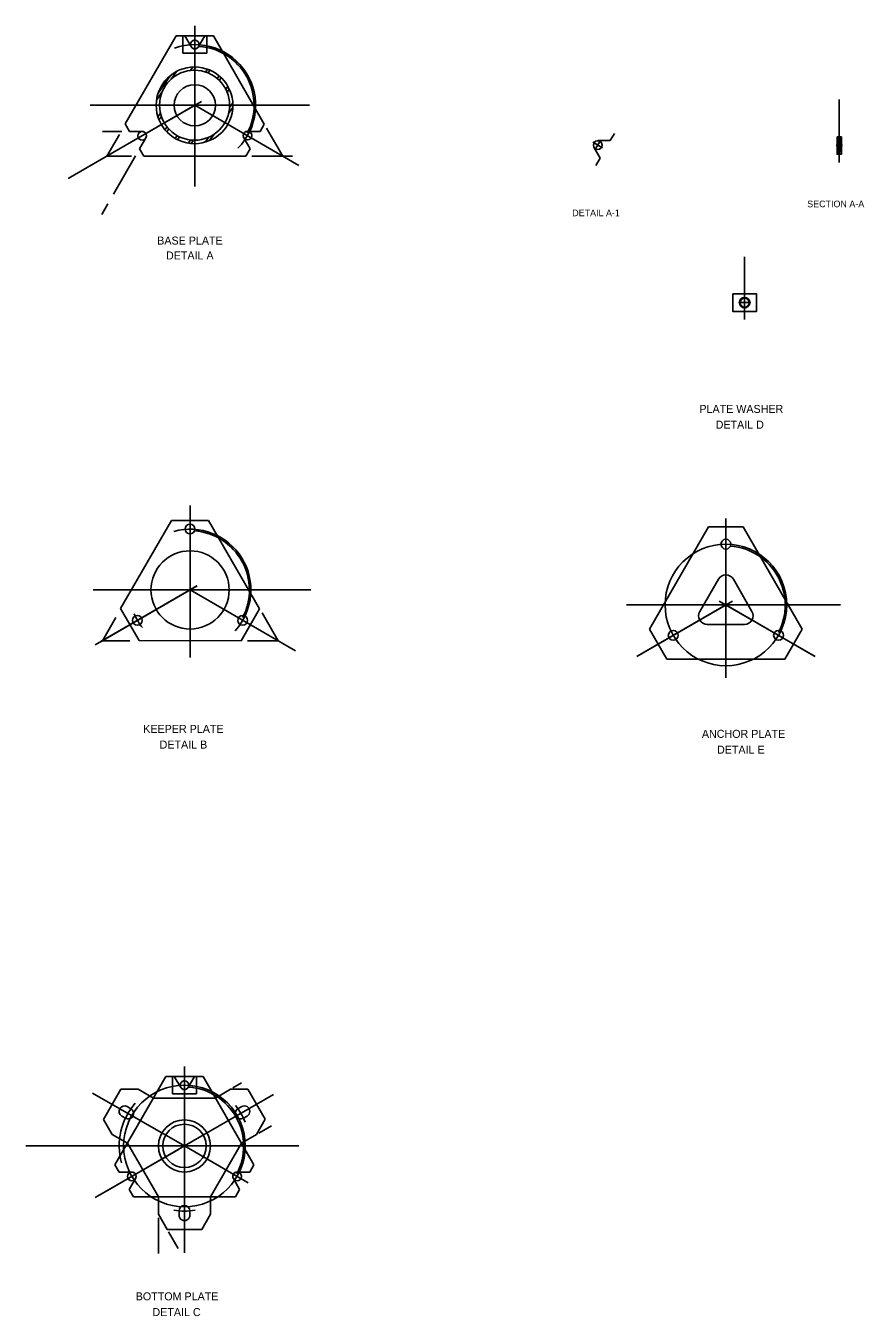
# Model space of a CAD drawing. Extents: x -794.7 to -765.6, y 476.9 to 490.1.
# Drawn here: x -794.67 to -786.63, y 477.68 to 490.06 of the extents above; entities that cross this region are included whole.
import ezdxf

# ---------------------------------------------------------------- set-up
doc = ezdxf.new("R2010")
doc.units = 0
for name, color, linetype in [('es_DETAIL', 7, 'Continuous'), ('es_DETAIL-anno', 7, 'Continuous'), ('es_NO-PLOT', 7, 'Continuous')]:
    doc.layers.add(name, color=color, linetype=linetype)

msp = doc.modelspace()

# ---------------------------------------------------------------- linework, layer by layer
at = {"layer": 'es_DETAIL'}
for p, q in [((-793.718, 489.122), (-793.229, 489.968)), ((-793.229, 489.968), (-792.874, 489.968)), ((-792.937, 489.968), (-793.166, 489.968)), ((-793.166, 489.968), (-793.166, 489.801)), ((-792.937, 489.968), (-792.937, 489.801)), ((-792.874, 489.968), (-792.386, 489.121)), ((-792.937, 489.801), (-793.166, 489.801)), ((-793.402, 489.419), (-793.285, 489.587)), ((-793.278, 489.552), (-793.227, 489.625)), ((-793.095, 489.635), (-793.072, 489.668)), ((-793.062, 489.638), (-793.041, 489.668)), ((-792.949, 489.621), (-792.931, 489.646)), ((-792.924, 489.612), (-792.906, 489.637)), ((-792.837, 489.558), (-792.819, 489.583)), ((-792.818, 489.54), (-792.8, 489.566)), ((-792.754, 489.453), (-792.734, 489.481)), ((-793.907, 488.807), (-792.987, 489.339)), ((-793.419, 489.351), (-793.367, 489.426)), ((-792.741, 489.426), (-792.721, 489.455)), ((-786.873, 488.752), (-786.873, 489.356)), ((-793.542, 489.301), (-791.953, 489.301)), ((-793.405, 489.192), (-793.381, 489.227)), ((-792.728, 489.222), (-792.687, 489.281)), ((-792.719, 489.28), (-792.687, 489.325)), ((-793.677, 489.051), (-793.718, 489.122)), ((-793.395, 489.162), (-793.372, 489.194)), ((-793.338, 489.065), (-793.318, 489.094)), ((-792.386, 489.121), (-792.426, 489.051)), ((-793.895, 488.814), (-793.775, 489.022)), ((-793.32, 489.046), (-793.301, 489.074)), ((-793.24, 488.982), (-793.22, 489.01)), ((-793.217, 488.97), (-793.197, 488.998)), ((-793.115, 488.938), (-793.093, 488.968)), ((-793.086, 488.934), (-793.063, 488.966)), ((-792.951, 488.948), (-792.918, 488.995)), ((-792.91, 488.962), (-792.867, 489.023)), ((-792.208, 488.814), (-792.363, 489.082)), ((-789.163, 488.965), (-789.215, 488.875)), ((-789.189, 488.962), (-789.069, 488.962)), ((-789.028, 489.032), (-789.069, 488.962)), ((-786.873, 488.998), (-786.894, 488.977)), ((-786.876, 488.998), (-786.894, 488.981)), ((-786.888, 488.959), (-786.893, 488.964)), ((-786.854, 488.998), (-786.891, 488.961)), ((-786.852, 488.996), (-786.889, 488.959)), ((-786.873, 488.821), (-786.873, 489.008)), ((-786.852, 488.978), (-786.871, 488.959)), ((-786.852, 488.974), (-786.867, 488.959)), ((-786.857, 488.959), (-786.852, 488.964)), ((-793.54, 488.814), (-793.581, 488.884)), ((-792.522, 488.885), (-792.563, 488.814)), ((-789.144, 488.893), (-789.234, 488.946)), ((-789.225, 488.899), (-789.165, 488.795)), ((-786.904, 488.915), (-786.841, 488.915)), ((-786.888, 488.87), (-786.894, 488.865)), ((-786.857, 488.87), (-786.894, 488.834)), ((-786.873, 488.87), (-786.894, 488.849)), ((-786.876, 488.87), (-786.894, 488.853)), ((-786.855, 488.868), (-786.892, 488.831)), ((-786.857, 488.959), (-786.888, 488.959)), ((-786.857, 488.87), (-786.888, 488.87)), ((-786.852, 488.85), (-786.871, 488.831)), ((-786.852, 488.846), (-786.867, 488.831)), ((-786.857, 488.87), (-786.852, 488.865)), ((-793.657, 488.814), (-793.895, 488.814)), ((-792.563, 488.814), (-793.54, 488.814)), ((-792.505, 488.814), (-792.114, 488.814)), ((-789.165, 488.795), (-789.206, 488.724)), ((-787.78, 487.245), (-787.78, 487.849)), ((-787.72, 487.408), (-787.839, 487.408)), ((-787.78, 487.348), (-787.78, 487.468)), ((-793.763, 484.473), (-793.274, 485.319)), ((-793.274, 485.319), (-792.919, 485.319)), ((-792.919, 485.319), (-792.431, 484.472)), ((-788.693, 484.277), (-788.126, 485.258)), ((-788.126, 485.258), (-787.793, 485.258)), ((-787.793, 485.258), (-787.227, 484.277)), ((-788.032, 484.755), (-788.21, 484.446)), ((-787.71, 484.446), (-787.888, 484.755)), ((-793.952, 484.158), (-793.032, 484.69)), ((-793.949, 484.158), (-793.03, 484.69)), ((-793.587, 484.652), (-791.998, 484.652)), ((-788.815, 484.014), (-787.895, 484.545)), ((-788.45, 484.508), (-786.861, 484.508)), ((-787.105, 484.014), (-788.025, 484.545)), ((-793.938, 484.165), (-793.809, 484.389)), ((-793.586, 484.166), (-793.763, 484.473)), ((-792.431, 484.472), (-792.608, 484.165)), ((-792.251, 484.165), (-792.406, 484.433)), ((-788.526, 483.988), (-788.693, 484.277)), ((-788.138, 484.321), (-787.782, 484.321)), ((-787.227, 484.277), (-787.394, 483.988)), ((-793.674, 484.165), (-793.938, 484.165)), ((-792.608, 484.165), (-793.586, 484.166)), ((-792.548, 484.165), (-792.251, 484.165)), ((-787.394, 483.988), (-788.526, 483.988)), ((-793.817, 479.138), (-793.328, 479.985)), ((-793.328, 479.984), (-793.248, 479.984)), ((-793.036, 479.985), (-793.266, 479.985)), ((-793.266, 479.985), (-793.266, 479.818)), ((-792.973, 479.985), (-793.055, 479.985)), ((-793.036, 479.985), (-793.036, 479.818)), ((-792.485, 479.138), (-792.973, 479.985)), ((-793.927, 479.573), (-793.76, 479.862)), ((-793.76, 479.862), (-793.927, 479.573)), ((-793.036, 479.818), (-793.266, 479.818)), ((-792.542, 479.862), (-792.376, 479.574)), ((-793.664, 479.674), (-793.7, 479.695)), ((-793.448, 479.778), (-792.854, 479.778)), ((-792.638, 479.674), (-792.602, 479.695)), ((-793.716, 479.584), (-793.752, 479.605)), ((-792.586, 479.584), (-792.55, 479.605)), ((-793.698, 479.345), (-793.401, 478.831)), ((-793.641, 479.318), (-793.217, 479.318)), ((-793.098, 479.349), (-793.086, 479.355)), ((-793.088, 479.318), (-792.053, 479.318)), ((-792.901, 478.831), (-792.605, 479.345)), ((-794.006, 478.824), (-793.209, 479.284)), ((-793.776, 479.068), (-793.817, 479.138)), ((-792.525, 479.068), (-792.485, 479.138)), ((-793.68, 478.901), (-793.64, 478.831)), ((-793.64, 478.831), (-792.663, 478.831)), ((-792.662, 478.831), (-792.622, 478.901)), ((-793.203, 478.695), (-793.203, 478.654)), ((-793.099, 478.695), (-793.099, 478.654)), ((-793.317, 478.518), (-792.984, 478.518))]:
    msp.add_line(p, q, dxfattribs=at)
for points in [[(-793.148, 489.968), (-793.088, 489.864)], [(-793.052, 489.301), (-793.052, 490.064)], [(-792.956, 489.968), (-793.016, 489.864)], [(-793.052, 489.301), (-794.266, 488.599)], [(-794.055, 489.301), (-793.052, 489.301)], [(-793.052, 489.301), (-792.054, 488.725)], [(-793.052, 488.523), (-793.052, 489.301)], [(-793.052, 489.301), (-791.952, 489.301)], [(-793.557, 489.051), (-793.677, 489.051)], [(-793.581, 488.884), (-793.521, 488.988)], [(-792.582, 488.989), (-792.522, 488.885)], [(-792.426, 489.051), (-792.546, 489.051)], [(-786.888, 488.87), (-786.888, 488.959)], [(-786.857, 488.959), (-786.857, 488.87)], [(-793.097, 484.005), (-793.097, 485.461)], [(-787.96, 483.809), (-787.96, 485.337)], [(-794.025, 484.652), (-791.94, 484.652)], [(-794.008, 484.126), (-793.097, 484.652)], [(-793.097, 484.652), (-792.085, 484.068)], [(-788.914, 484.508), (-787.016, 484.508)], [(-788.803, 484.021), (-787.96, 484.508)], [(-787.117, 484.021), (-787.96, 484.508)], [(-793.151, 479.318), (-793.151, 480.08)], [(-793.248, 479.984), (-793.187, 479.88)], [(-793.055, 479.985), (-793.115, 479.88)], [(-794.031, 479.826), (-793.151, 479.318)], [(-793.76, 479.862), (-793.594, 479.862)], [(-793.594, 479.862), (-793.76, 479.862)], [(-793.594, 479.862), (-793.448, 479.778)], [(-793.448, 479.778), (-793.594, 479.862)], [(-793.151, 479.318), (-792.297, 479.811)], [(-792.854, 479.778), (-792.709, 479.862)], [(-792.709, 479.862), (-792.542, 479.862)], [(-793.844, 479.429), (-793.927, 479.573)], [(-793.844, 479.429), (-793.927, 479.573)], [(-792.376, 479.574), (-792.459, 479.429)], [(-792.459, 479.429), (-792.605, 479.345)], [(-794.672, 479.318), (-793.151, 479.318)], [(-793.889, 478.891), (-793.151, 479.318)], [(-793.698, 479.345), (-793.844, 479.429)], [(-793.698, 479.345), (-793.844, 479.429)], [(-793.151, 479.318), (-792.541, 478.965)], [(-793.151, 479.318), (-792.485, 479.318)], [(-793.151, 478.294), (-793.151, 479.318)], [(-793.656, 479.068), (-793.776, 479.068)], [(-792.646, 479.068), (-792.525, 479.068)], [(-793.62, 479.005), (-793.68, 478.901)], [(-792.622, 478.901), (-792.682, 479.006)], [(-793.401, 478.831), (-793.401, 478.663)], [(-792.901, 478.663), (-792.901, 478.831)], [(-793.401, 478.663), (-793.317, 478.518)], [(-792.984, 478.518), (-792.901, 478.663)]]:
    msp.add_lwpolyline(points, dxfattribs=at)
for points in [[(-786.894, 488.998), (-786.852, 488.998), (-786.852, 488.831), (-786.894, 488.831)], [(-787.894, 487.491), (-787.665, 487.491), (-787.665, 487.324), (-787.894, 487.324)]]:
    msp.add_lwpolyline(points, close=True, dxfattribs=at)
for centre, radius in [((-793.052, 489.884), 0.0417), ((-793.054, 489.301), 0.368), ((-793.054, 489.302), 0.336), ((-793.052, 489.301), 0.198), ((-793.557, 489.009), 0.0417), ((-792.546, 489.01), 0.0417), ((-789.189, 488.92), 0.0417), ((-787.78, 487.408), 0.0495), ((-787.78, 487.408), 0.0443), ((-793.097, 485.236), 0.0469), ((-787.96, 485.091), 0.0469), ((-793.097, 484.652), 0.375), ((-787.96, 484.508), 0.583), ((-793.602, 484.36), 0.0469), ((-792.592, 484.36), 0.0469), ((-788.465, 484.216), 0.0469), ((-787.455, 484.216), 0.0469), ((-793.151, 479.901), 0.0417), ((-793.151, 479.318), 0.583), ((-793.151, 479.318), 0.25), ((-793.151, 479.318), 0.208), ((-793.656, 479.026), 0.0417), ((-792.646, 479.026), 0.0417)]:
    msp.add_circle(centre, radius, dxfattribs=at)
for centre, radius, start, end in [((-793.052, 489.301), 0.583, 315, 109.4884), ((-793.052, 489.884), 0.0417, 210.0532, 330), ((-793.052, 489.884), 0.0417, 94.4853, 133.0476), ((-793.052, 489.299), 0.569, 332.3675, 85.6263), ((-793.557, 489.009), 0.0417, 214.4853, 253.0476), ((-793.557, 489.009), 0.0417, 330.0532, 90), ((-792.546, 489.01), 0.0417, 90.0532, 210), ((-792.546, 489.01), 0.0417, 334.4853, 13.0476), ((-789.189, 488.92), 0.0417, 334.4853, 13.0476), ((-793.097, 484.652), 0.583, 317.8783, 105.4398), ((-793.097, 484.651), 0.569, 332.3675, 85.6263), ((-787.96, 484.506), 0.569, 332.3675, 85.6263), ((-787.96, 484.713), 0.0833, 29.9888, 150.0133), ((-793.097, 484.652), 0.583, 203.0154, 218.3509), ((-788.138, 484.405), 0.0833, 150.0133, 270.0021), ((-787.782, 484.405), 0.0833, 270.0021, 29.9888), ((-793.151, 479.901), 0.0417, 94.4853, 133.0476), ((-793.151, 479.901), 0.0417, 210.0532, 330), ((-793.152, 479.316), 0.569, 332.3675, 85.6263), ((-793.726, 479.65), 0.0521, 59.9776, 239.9776), ((-793.151, 479.318), 0.625, 138.9078, 194.8799), ((-793.151, 479.318), 0.625, 21.4925, 38.5683), ((-792.576, 479.65), 0.0521, 299.9776, 119.9776), ((-793.69, 479.629), 0.0521, 239.9776, 59.9776), ((-792.612, 479.629), 0.0521, 119.9776, 299.9776), ((-793.656, 479.026), 0.0417, 330.0532, 90), ((-792.646, 479.026), 0.0417, 90.0532, 210), ((-793.656, 479.026), 0.0417, 214.4853, 253.0476), ((-792.646, 479.026), 0.0417, 334.4853, 13.0476), ((-793.151, 479.318), 0.625, 260.7615, 279.4121), ((-793.151, 478.695), 0.0521, 359.9776, 179.9776), ((-793.151, 478.654), 0.0521, 179.9776, 359.9776)]:
    msp.add_arc(centre, radius, start, end, dxfattribs=at)
at = {"layer": 'es_DETAIL-anno'}
for p, q in [((-793.401, 478.627), (-793.401, 478.286)), ((-793.303, 478.493), (-793.211, 478.335))]:
    msp.add_line(p, q, dxfattribs=at)
for points in [[(-793.938, 489.051), (-793.752, 489.051)], [(-793.832, 488.448), (-793.621, 488.815)], [(-793.944, 488.255), (-793.886, 488.355)], [(-792.687, 479.875), (-792.605, 479.922)], [(-792.437, 479.442), (-792.317, 479.511)]]:
    msp.add_lwpolyline(points, dxfattribs=at)

# ---------------------------------------------------------------- texts
at = {"layer": 'es_NO-PLOT'}
for s, height, p in [('SECTION A-A', 0.06397, (-787.18, 488.323)), ('DETAIL A-1', 0.064, (-789.433, 488.237)), ('BASE PLATE', 0.0768, (-793.412, 487.965)), ('DETAIL A', 0.0768, (-793.328, 487.822)), ('PLATE WASHER', 0.07677, (-788.214, 486.35)), ('DETAIL D', 0.0768, (-788.058, 486.199)), ('KEEPER PLATE', 0.07677, (-793.546, 483.281)), ('ANCHOR PLATE', 0.07677, (-788.19, 483.233)), ('DETAIL B', 0.0768, (-793.389, 483.13)), ('DETAIL E', 0.0768, (-788.045, 483.081)), ('BOTTOM PLATE', 0.07677, (-793.618, 477.837)), ('DETAIL C', 0.0768, (-793.458, 477.686))]:
    msp.add_text(s, height=height, dxfattribs=at).set_placement(p)

doc.saveas('drawing.dxf')
